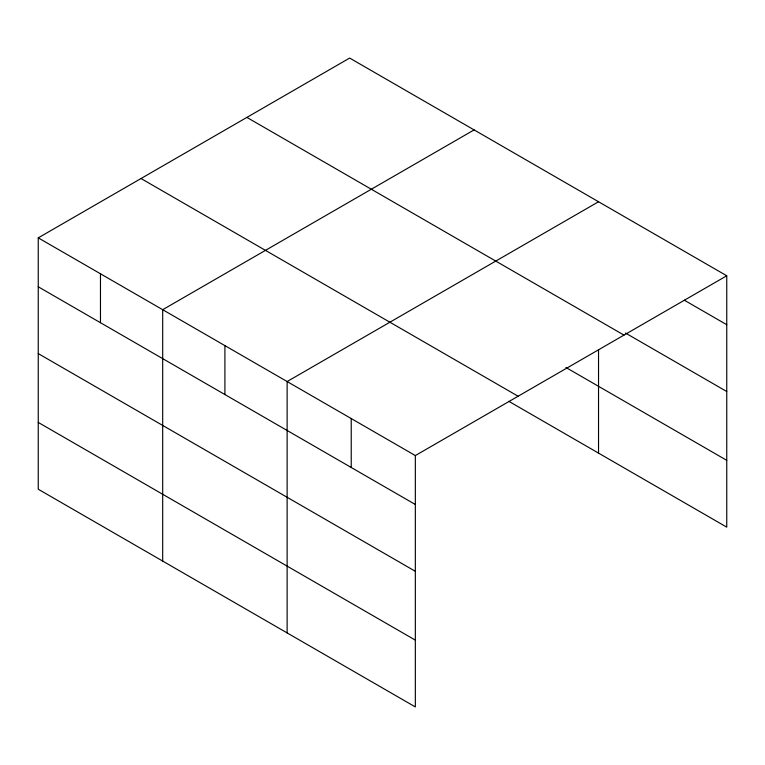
<?xml version="1.0" encoding="UTF-8"?>
<svg xmlns="http://www.w3.org/2000/svg" width="765" height="765" viewBox="0 0 765 765"><rect width="100%" height="100%" fill="white"/><g stroke="black" fill="none" stroke-linecap="round" stroke-linejoin="round"><path stroke-width="1.15" d="M38.25 237.858L415.338 455.567L415.338 706.937L38.25 489.227L38.25 237.858L349.662 58.064L726.75 275.773L726.75 527.142L508.782 401.3M474.099 129.907L162.687 309.701L162.687 561.07M598.536 201.75L287.124 381.544L287.124 632.913M415.338 455.567L726.75 275.773M684.359 300.234L726.75 324.704M625.426 333.005L726.75 391.508M246.894 117.399L623.982 335.108M565.899 367.468L726.75 460.339M141.018 178.522L518.106 396.232M38.25 286.789L415.338 504.498M38.25 353.593L415.338 571.302M38.25 422.423L415.338 640.133M598.536 349.529L598.536 453.119M351.231 418.56L351.231 467.492M224.91 345.627L224.91 394.558M100.473 273.784L100.473 322.715"/></g></svg>
